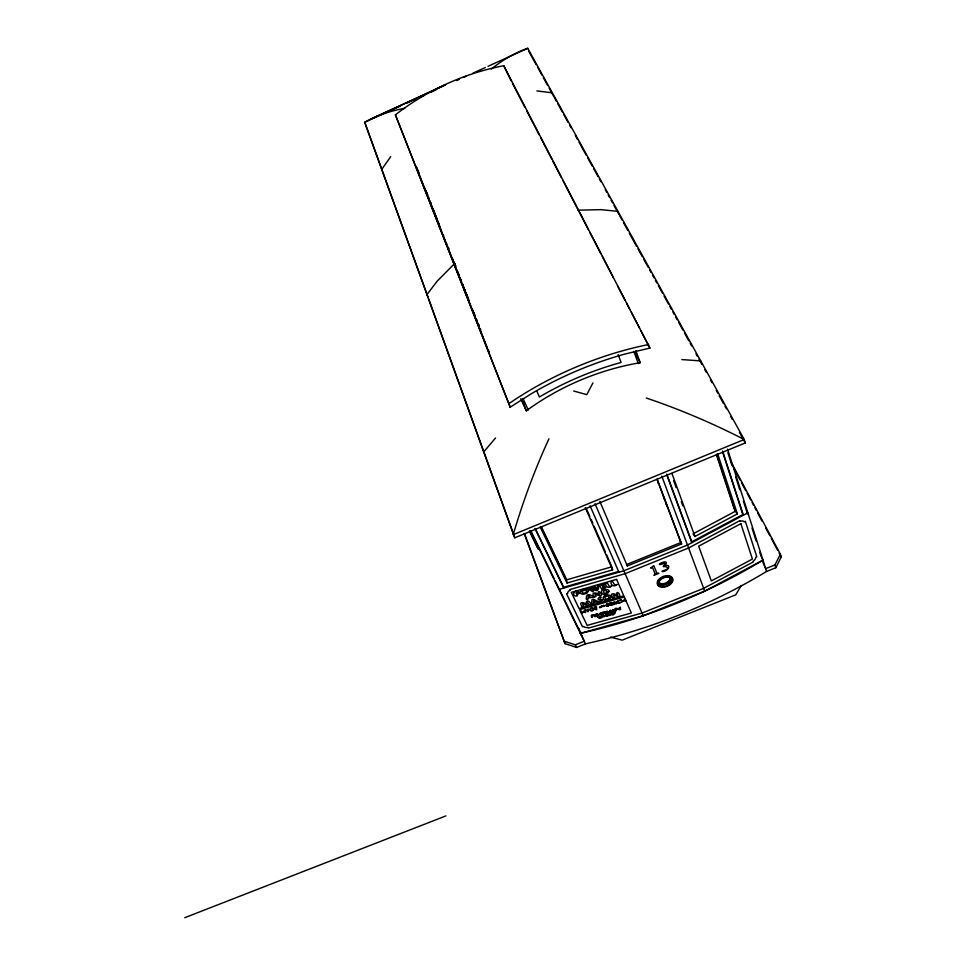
<?xml version="1.0" encoding="UTF-8"?>
<svg xmlns="http://www.w3.org/2000/svg" width="966" height="966" viewBox="0 0 966 966"><rect width="100%" height="100%" fill="white"/><g stroke="black" fill="none" stroke-linecap="round" stroke-linejoin="round"><path stroke-width="1.45" d="M764.468 566.257L765.7 568.624L774.925 564.941L780.383 554.182L730.61 461.156M524.212 533.643L565.038 643.646L576.63 647.425L585.529 643.863L601.13 640.204A407.374 273.704 -22.1 0 0 766.593 571.437L775.795 567.754L781.24 557.008L780.383 554.182M592.955 382.886L586.797 394.659L573.719 391.013M741.32 585.432L735.742 594.827L622.164 640.144L610.5 637.089M381.703 169.448L390.711 156.637M426.815 294.751L437.127 281.227L454.889 263.247M483.507 452.209L495.534 437.996M598.835 601.854L597.278 602.639L595.841 601.89L591.446 603.907L592.037 599.669L593.16 599.125L598.848 601.842M510.217 407.181L531.264 393.79A249.916 159.161 -22.4 0 1 625.28 353.967L649.889 348.062L503.769 65.736A200.179 155.852 -25.7 0 0 395.408 114.845L510.217 407.181L395.408 114.845M716.651 454.201L735.38 511.268L693.069 533.836L694.965 536.504L737.36 513.9L717.738 453.972M666.769 474.101L692.042 542.59L691.571 541.914L742.866 514.552L722.544 451.726M747.877 512.813L687.49 545.017L623.855 570.773L558.988 589.429M579.479 630.907L580.409 633.346L643.211 615.765L704.709 591.144L762.983 560.123L761.751 557.756M376.668 116.439L445.543 84.706M370.509 119.216L445.507 84.923M400.371 106.091L364.713 122.271L514.781 537.808L745.269 442.935L744.218 439.494L527.726 48.3L488.047 66.304M407.229 102.976L416.841 98.617M419.582 97.373L423.7 95.513M430.558 92.398L436.04 89.91M456.58 80.589L459.321 79.345M463.426 77.473L466.167 76.242M473.002 73.138L485.318 67.548M521.519 399.767L523.331 403.8L524.272 403.402M657.037 479.281L680.897 542.494L626.705 564.47L627.332 565.943L681.585 543.955L657.206 479.341M563.721 641.05L575.338 644.817L584.261 641.243L580.3 632.319L581.375 632.609L580.349 632.44M184.76 917.7L445.894 815.908M540.236 527.05L567.054 583.029L612.589 569.904L612.106 567.827M535.466 529.006L563.625 587.268L618.735 571.413M578.079 210.177L600.937 209.646L617.974 211.373M681.791 359.569L700.724 360.91M536.891 90.901L552.371 92.833M742.866 514.552L743.373 515.216L722.592 450.953M734.691 510.362L737.36 513.9M474.56 315.025L472.314 309.639M477.578 322.427L477.699 322.885M528.861 51.44L536.106 64.553M537.555 67.185L541.902 75.046M543.363 77.678L547.71 85.539M549.159 88.172L553.506 96.032M554.243 97.349L556.428 101.309M557.877 103.942L562.26 111.863M563.709 114.495L568.08 122.404M569.542 125.049L571.003 127.681M575.374 135.59L577.559 139.551M579.02 142.183L586.314 155.369M587.763 158.013L592.134 165.923M593.595 168.555L597.966 176.476M599.427 179.108L600.888 181.741M605.259 189.662L606.72 192.294M608.182 194.927L609.631 197.571M611.092 200.204L612.553 202.848M614.002 205.48L619.109 214.706M619.834 216.022L622.007 219.958M623.468 222.591L627.815 230.463M629.264 233.084L636.522 246.209M637.971 248.842L642.33 256.714M643.779 259.335L648.126 267.208M649.587 269.84L651.036 272.46M652.485 275.093L653.934 277.713M655.383 280.333L656.832 282.966M658.293 285.586L662.64 293.459M664.089 296.091L668.448 303.964M669.897 306.584L671.346 309.217M672.795 311.837L674.256 314.469M675.705 317.09L677.154 319.71M678.603 322.342L682.962 330.215M684.411 332.835L688.758 340.72M690.207 343.341L691.668 345.961M696.015 353.846L697.464 356.466M698.913 359.086L701.823 364.339M704.721 369.58L706.17 372.2M710.505 380.061L711.954 382.681M716.301 390.542L717.75 393.162M719.199 395.782L723.546 403.631M724.995 406.251L726.444 408.872M730.779 416.732L732.228 419.353M739.473 432.454L745.269 442.935M733.641 467.979L740.041 479.933M741.465 482.602L745.728 490.571M747.141 493.228L750.691 499.869M752.116 502.525L753.54 505.182M754.953 507.838L756.378 510.507M757.803 513.163L762.065 521.133M765.615 527.774L769.878 535.744M771.291 538.412L777.69 550.366M779.115 553.023L781.24 557.008M511.099 80.77L503.769 65.736M512.451 83.378L524.635 106.84M526.663 110.752L539.149 134.805M540.537 137.474L551.646 158.847M553.035 161.527L561.355 177.563M562.743 180.231L588.415 229.666M589.803 232.347L600.9 253.72M602.289 256.388L613.398 277.773M617.552 285.791L625.123 300.366M626.499 303.01L629.941 309.639M631.317 312.296L639.577 328.186M640.953 330.843L649.889 348.062M635.809 352.952L637.137 355.585L636.135 352.783M636.775 355.971L640.18 362.697L638.248 363.542L633.865 351.382M446.389 243.227L446.618 243.686M575.338 644.817L576.63 647.425M443.442 235.04L443.672 235.342M459.031 274.827L459.49 275.757M530.974 531.131L554.001 578.38M555.317 581.073L579.008 629.675M530.322 530.66L585.529 643.863M530.237 532.387L538.014 548.628A3.345 2.161 -19.7 0 0 540.38 549.678M529.428 531.058L538.014 548.628M456.821 270.178L458.621 273.861M534.959 528.438L563.782 588.053L563.625 587.268M472.422 309.7L472.785 310.46M463.161 285.864L462.654 284.849L463.197 286.334M467.834 298.047L468.112 298.663M541.334 526.808L566.197 578.815L567.054 583.029M540.912 526.567L566.414 579.902L611.864 566.776L606.515 554.569M462.617 284.511L463.402 286.19M466.832 294.763L467.17 295.475M679.871 540.308L681.585 543.955M459.84 277.653L460.214 278.474M433.287 209.876L432.575 208.282M426.948 193.635L427.455 194.649L427.177 193.937M428.216 196.822L428.542 197.535M448.719 248.66L448.345 247.803M437.187 219.837L436.704 218.799L436.958 219.487M439.288 225.356L439.723 226.31M455.554 266.676L455.155 265.795L455.36 266.387M487.963 349.318L489.17 351.962M427.552 195.108L426.948 193.755M428.071 196.352L428.506 197.318M431.5 204.804L430.631 202.86M436.874 218.183L437.248 218.992M455.324 265.143L455.602 265.747M466.65 294.715L468.208 298.132M430.715 202.92L431.15 203.886M464.429 289.546L465.117 291.189M465.6 292.324L467.351 296.176M427.419 194.275L425.837 190.773L426.513 192.632M434.736 213.462L436.342 217M439.252 224.414L436.403 217.954M463.909 287.482L464.344 288.448M467.906 298.144L467.351 296.912M418.954 172.721L416.092 166.369L427.6 195.712M520.867 398.668L526.313 410.779L528.209 409.982L523.101 398.596M428.94 198.416L429.363 199.37L428.989 198.38M434.205 212.279L433.674 211.071M451.895 257.524L452.595 259.142M424.992 188.877L425.306 189.602M480.38 328.923L480.368 328.694M480.416 329.14L480.694 329.756M429.834 200.928L430.256 201.906M474.958 315.882L474.125 314.01M463.897 287.288L464.392 288.411M465.431 291.672L465.926 292.783M431.669 205.903L432.297 207.328M464.779 289.426L465.201 290.368M464.61 289.679L465.044 290.645M430.546 202.993L430.921 203.85M432.708 208.161L435.4 214.283M460.975 279.56L461.301 280.297M476.492 319.323L476.769 319.951M536.625 390.65L539.402 397.014A216.408 139.309 -22.5 0 1 621.102 362.455L618.18 354.582M586.302 508.442L589.876 516.581M591.059 519.297L592.846 523.367M594.03 526.084L605.332 551.852M585.227 507.524L612.589 569.904M429.894 201.399L430.45 202.691M435.509 215.672L436.185 217.483M438.938 224.426L438.528 223.46M453.887 262.148L455.626 266.133M452.293 258.598L455.541 266.036M456.894 270.371L459.164 275.551M473.123 311.342L473.714 312.718M429.423 200.01L428.699 198.332M590.057 505.786L618.916 572.198M448.284 247.417L448.671 248.298M478.774 325.421L478.11 323.864M594.996 503.672L643.211 615.765M431.21 204.756L430.643 203.379M437.139 219.222L436.547 217.773M461.168 280.985L460.48 279.355M464.924 290.512L463.451 287.035L464.211 288.749M467.52 296.936L469.21 300.861M473.316 311.668L473.871 312.948M462.943 284.934L463.221 285.586M599.826 501.354L627.332 565.943M426.561 192.85L425.837 191.135M429.194 199.564L428.723 198.465L476.938 321.449M478.411 324.274L478.786 325.131M473.763 313.177L473.111 311.583M478.291 324.081L478.629 324.902M460.963 280.092L461.519 281.396M463.016 284.656L463.366 285.465M462.617 284.028L463.064 285.091M460.794 279.826L461.253 280.889M474.173 313.829L474.717 315.121M428.385 197.595L427.878 196.339M427.974 196.666L428.324 197.499M460.359 279.138L459.683 277.459M521.809 399.598L526.313 410.791C559.882 386.231 599.186 369.676 640.18 362.697L635.882 350.767M521.64 399.61L523.331 403.8M427.129 193.755L427.648 195.06M434.845 214.054L435.171 214.875M460.178 278.631L459.78 277.604M463.064 286.093L462.485 284.608M425.173 189.481L425.511 190.338M476.31 319.323L476.818 320.615M478.037 324.25L487.347 348.001M578.719 628.166L581.701 635.99M657.58 481.31L658.643 484.111M663.425 496.753L664.487 499.567M665.55 502.38L667.132 506.595M661.795 476.166L704.709 591.144M666.794 474.825L691.571 541.914M524.466 533.437L565.038 643.646M673.58 480.573L676.14 487.576M681.272 501.595L682.817 505.798M671.925 473.425L694.965 536.504M428.312 297.866L364.713 122.271A260.856 143.777 32.6 0 1 404.694 108.325M428.832 299.291L514.781 537.808M716.422 454.72L734.232 508.937M727.543 449.142L766.593 571.437M727.917 452.752L732.011 465.552M735.657 476.926L739.751 489.726M743.385 501.1L747.479 513.9M752.031 528.124L756.124 540.924M759.771 552.298L761.136 556.573M762.5 560.835L763.852 565.074M774.925 564.941L775.795 567.754M762.983 560.123A410.369 273.426 -22.2 0 1 580.409 633.346M659.367 585.988A8.042 4.902 -22 0 1 658.691 579.54A8.042 4.902 -22 0 1 668.303 575.676A8.042 4.902 -22 0 1 672.264 580.795M671.455 582.208A8.042 4.902 -22 0 1 670.199 583.549M491.308 69.057A260.868 137.196 -79.6 0 1 527.726 48.3M548.954 438.805A320.338 137.691 -74.8 0 0 513.2 534.669L744.218 439.494A329.756 143.391 28.3 0 0 646.266 398.028M508.659 403.8A250.448 159.837 -22.4 0 1 648.645 344.5M670.464 576.811A7.04 4.299 -22 0 1 666.999 583.971A7.04 4.299 -22 0 1 658.051 583.005M669.619 577.318A6.025 3.683 -22 0 1 664.439 584.261A6.025 3.683 -22 0 1 659.633 579.564M666.178 576.291A6.025 3.683 -22 0 1 668.738 576.714M669.836 577.402A6.025 3.683 -22 0 1 664.874 583.319A6.025 3.683 -22 0 1 658.486 580.94M668.4 575.99A6.025 3.683 -22 0 1 669.293 576.593M538.388 548.06A3.345 2.161 -19.7 0 1 537.507 547.251M596.529 614.159C593.957 614.738 599.113 616.284 595.611 616.32C598.268 615.885 592.967 614.473 596.529 614.159M602.132 616.006C602.192 618.361 598.195 614.364 600.345 617.117L599.85 617.962L597.386 616.888L599.814 618.373L600.598 617.286C602.687 619.786 602.53 613.712 602.132 616.006M579.552 592.484C579.854 594.645 574.963 593.981 577.511 595.841C570.194 597.543 574.758 587.34 579.552 592.484M620.438 607.421C617.829 608.061 623.034 609.365 619.484 609.679C621.971 609.196 616.888 607.759 620.438 607.421M597.459 586.833L596.626 589.429L595.189 588.692C597.338 586.048 592.907 585.396 594.235 588.149C591.615 585.843 589.876 588.222 593.716 589.127L592.943 590.492L589.598 588.113L587.751 588.741L592.786 591.687L594.67 589.695C599.657 594.199 599.367 580.723 597.459 586.833M588.535 590.842L586.869 593.257L583.693 594.211A3.779 2.306 -10.4 0 1 581.629 593.933A3.538 2.161 -10.4 0 1 580.687 593.305C578.888 589.538 587.304 587.195 588.535 590.842M604.402 605.839C603.364 607.493 602.965 604.475 604.402 605.839M607.107 591.675L605.646 593.221A3.707 2.246 -10.9 0 1 604.487 593.535C601.395 591.035 605.911 589.175 607.107 591.675M605.561 612.263C604.45 614.074 604.016 610.838 605.561 612.263M611.176 596.71L609.474 599.113L606.31 600.055A3.767 2.27 -10.9 0 1 604.269 599.777A3.526 2.125 -10.9 0 1 603.339 599.149C601.637 595.43 609.957 593.112 611.176 596.71M612.082 613.41C610.886 615.354 610.56 611.961 612.082 613.41M607.457 612.806L607.493 611.466L609.655 612.492L610.295 610.669L611.792 611.925L610.307 610.126L609.401 612.094L606.877 611.188L607.457 612.806M601.577 607.071C599.548 605.114 605.308 606.551 601.226 606.358L601.577 607.071M581.641 606.189L581.58 606.865L583.536 606.455L582.703 603.859L586.64 605.489L587.642 602.458L589.151 604.849L591.059 604.173C589.586 601.13 586.495 598.751 585.831 603.822C583.283 602.277 578.658 601.48 581.641 606.189M602.687 599.922C594.573 605.223 604.39 598.848 599.113 599.838A1.57 0.942 -10.7 0 1 598.147 599.282L598.075 599.041A2.355 1.425 -10.7 0 1 598.389 598.208A3.357 2.029 -10.7 0 1 599.85 597.205C604.366 596.807 596.179 598.558 602.687 599.922M616.175 610.645C610.693 605.634 625.4 610.548 615.511 609.232L616.175 610.645M604.656 605.767C603.038 608.109 602.494 604.004 604.656 605.767M609.027 591.24C604.318 600.743 595.515 587.811 607.336 589.634A3.164 1.92 -10.9 0 1 608.556 590.238L609.027 591.24M608.012 604.354C606.419 606.443 606.056 602.748 608.012 604.354M599.536 607.517C601.915 608.278 599.958 605.163 599.536 607.517M608.52 605.465C606.829 607.554 606.588 603.907 608.52 605.465M607.409 615.837L610.5 615.221L607.94 613.784L607.409 615.837M585.299 609.981L587.4 610.898C588.656 614.545 588.982 605.513 587.594 610.536L585.299 609.981M612.106 611.538L615.209 610.923L612.649 609.474L612.106 611.538M613.253 604.354L613.857 604.656L613.941 603.714C621.078 605.211 611.973 598.473 613.253 604.354M586.374 598.727C586.145 600.272 588.982 599.198 588.149 597.954L593.764 597.169C590.347 594.187 585.855 592.798 586.374 598.727M588.451 596.384L588.33 597.109L589.948 596.65L588.596 595.648L588.451 596.384M593.547 601.069L593.426 601.782L595.032 601.323L593.704 600.333L593.547 601.069M606.02 612.19C609.836 616.586 598.787 610.91 606.02 612.19M665.031 564.216C660.973 568.853 664.656 564.953 667.421 567.561A2.898 1.787 -22.2 0 1 666.48 569.65C655.999 572.536 667.18 572.572 668.665 567.549A4.902 3.019 -22.2 0 0 668.158 565.605L665.26 565.11L666.419 563.009L665.876 561.958C661.65 561.186 654.32 567.102 664.548 563.214L665.031 564.216M612.553 613.338C616.296 617.648 605.356 612.118 612.553 613.338M609.099 605.332C603.291 609.196 607.083 599.838 609.099 605.332M620.933 602.434L618.566 603.158L616.948 602.373A2.174 1.304 -11.1 0 1 617.117 601.395L619.93 600.188L617.769 601.275A1.618 0.966 -11.1 0 0 617.491 601.927L617.685 602.361A1.69 1.014 -11.1 0 0 618.385 602.736L620.933 602.434M594.283 596.867L596.046 596.577L594.935 594.283L600.043 595.853L601.432 595.153C600.961 590.914 596.179 590.214 599.343 594.416C595.008 592.122 590.673 592.073 594.283 596.867M592.907 615.245C589.2 616.393 595.213 615.789 591.892 616.55C593.015 619.629 589.2 613.748 592.907 615.245M608.169 614.424L608.025 615.101L609.039 614.811L608.169 614.424M614.231 602.567L614.026 603.412L615.318 603.05L614.231 602.567M612.879 610.114L612.722 610.79L613.748 610.5L612.879 610.114M604.45 584.237L601.77 585.191C602.784 586.604 607.143 585.142 602.458 586.845L602.917 587.92L605.356 587.074L605.851 587.714L601.552 589.103L599.488 584.998L604.45 584.237M612.746 597.737L614.509 597.459L613.434 595.165L618.506 596.734L619.906 596.034C619.484 591.796 614.738 591.107 617.829 595.298C613.519 593.015 609.22 592.955 612.746 597.737M615.318 611.913C611.599 613.06 617.624 612.456 614.291 613.217C615.354 616.308 611.647 610.391 615.318 611.913M596.481 606.914C594.247 607.131 594.778 608.725 596.734 607.928C595.116 607.964 594.79 610.077 596.795 609.111C597.205 611.671 591.023 606.274 596.481 606.914M603.062 612.396L601.673 612.83L603.255 613.193L602.144 613.639L602.337 614.412L603.786 614.183L601.963 614.666L601.033 612.77L603.062 612.396M611.84 602.615C609.606 602.82 610.114 604.426 612.082 603.617C610.5 603.702 610.101 605.767 612.13 604.813C612.685 607.276 606.237 602.06 611.84 602.615M655.25 574.13L653.885 575.325L658.86 573.321L656.856 573.104L653.813 565.629L650.637 568.056L652.642 567.682L655.25 574.13M577.716 593.088C575.458 595.684 575.724 590.516 577.716 593.088M611.611 586.072C608.616 589.429 604.644 586.012 605.803 583.162C609.087 582.003 607.674 588.173 611.611 586.072M616.912 584.551C613.941 587.859 609.957 584.43 611.116 581.641C614.388 580.481 612.963 586.664 616.912 584.551M592.931 609.908C591.47 612.239 588.825 608.23 591.566 608.423A1.787 1.075 -10.4 0 1 593.039 608.87L593.184 609.256A1.618 0.966 -10.4 0 1 592.931 609.908M586.12 592.424L584.551 593.112A1.98 1.208 -10.4 0 1 583.706 593.136A2.149 1.304 -10.4 0 1 582.691 592.762L582.184 591.675A2.113 1.292 -10.4 0 1 582.679 590.866L585.142 590.141A2.017 1.232 -10.4 0 1 586.133 590.492L586.628 591.578A2.379 1.449 -10.4 0 1 586.12 592.424M608.749 598.292L607.179 598.956A1.98 1.195 -10.9 0 1 606.334 598.992A2.137 1.292 -10.9 0 1 605.332 598.63L604.849 597.543A2.101 1.268 -10.9 0 1 605.356 596.734L607.819 596.022A2.004 1.208 -10.9 0 1 608.797 596.372L609.268 597.447A2.367 1.425 -10.9 0 1 608.749 598.292M580.928 611.08C582.413 615.161 581.761 612.408 584.635 611.502C585.263 613.821 586.483 611.949 584.901 610.669C583.307 608.652 585.42 613.507 581.894 611.997L580.928 611.08M597.242 613.833C598.461 617.214 597.797 614.762 600.176 614.183L601.202 614.907L600.152 613.048L600.091 613.978L597.99 614.569L597.242 613.833M621.005 599.765C622.358 603.931 621.802 601.106 624.7 600.212C625.256 602.555 626.548 600.659 625.002 599.367C623.396 597.386 625.497 602.18 621.935 600.695L621.005 599.765M603.013 615.197C604.136 618.457 603.665 616.236 605.948 615.535L606.962 616.26L605.923 614.4L605.863 615.33L603.762 615.922L603.013 615.197M593.667 614.847L595.092 616.634L593.667 614.847M739.859 520.662L688.601 547.988L625.111 573.683L569.94 589.514L570.278 590.226A4.444 2.705 -10.1 0 0 567.718 593.378L566.523 593.728L582.474 626.717L583.633 626.391A4.323 2.572 -10.1 0 0 588.101 627.417L588.427 628.081L642.04 613.048L703.659 588.354L753.359 561.91L753.118 561.186A4.407 2.608 -33.5 0 0 755.69 557.297L756.789 556.718L745.341 521.302L744.218 521.906A4.54 2.753 -34 0 0 742.226 520.952L741.828 520.976A4.54 2.753 -34 0 0 740.101 521.423L739.859 520.662M740.85 523.693L698.66 546.188L711.338 580.916L752.417 559.048L740.85 523.693M592.665 610.524C587.944 612.541 589.985 605.368 593.716 608.785A2.343 1.413 -10.4 0 1 593.631 609.715A2.536 1.521 -10.4 0 1 592.665 610.524M616.586 579.383L571.304 592.351L579.057 608.544L623.807 595.853L616.586 579.383M624.302 596.976L579.588 609.655L587.135 625.413L631.329 612.999L624.302 596.976M663.05 587.28A8.042 4.902 -22 0 0 672.698 578.839A8.042 4.902 -22 0 0 659.923 579.371A8.042 4.902 -22 0 0 663.05 587.28M663.328 586.604A7.04 4.299 -22 0 0 671.756 579.214A7.04 4.299 -22 0 0 660.587 579.685A7.04 4.299 -22 0 0 663.328 586.604"/></g></svg>
